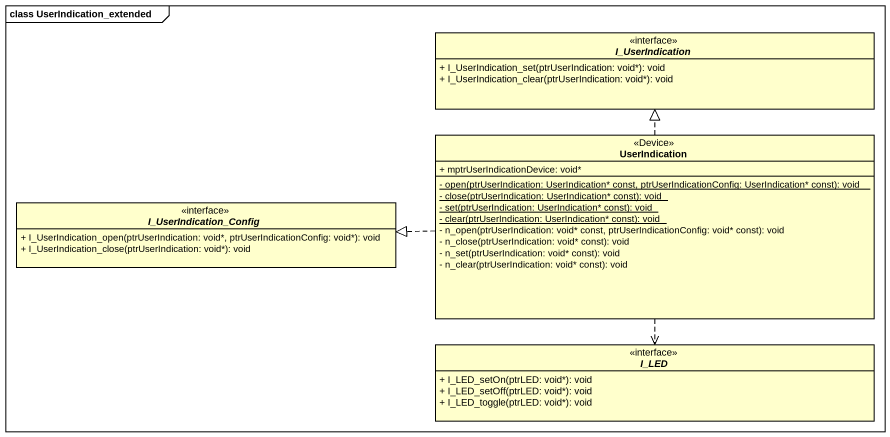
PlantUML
@startuml
mainframe class UserIndication_extended
hide circle
hide empty members
skinparam classAttributeIconSize 0
interface I_UserIndication {
  + I_UserIndication_set(ptrUserIndication: void*): void
  + I_UserIndication_clear(ptrUserIndication: void*): void
}
class UserIndication <<Device>> {
  + mptrUserIndicationDevice: void*
  {static} - open(ptrUserIndication: UserIndication* const, ptrUserIndicationConfig: UserIndication* const): void
  {static} - close(ptrUserIndication: UserIndication* const): void
  {static} - set(ptrUserIndication: UserIndication* const): void
  {static} - clear(ptrUserIndication: UserIndication* const): void
  - n_open(ptrUserIndication: void* const, ptrUserIndicationConfig: void* const): void
  - n_close(ptrUserIndication: void* const): void
  - n_set(ptrUserIndication: void* const): void
  - n_clear(ptrUserIndication: void* const): void
}
interface I_UserIndication_Config {
  + I_UserIndication_open(ptrUserIndication: void*, ptrUserIndicationConfig: void*): void
  + I_UserIndication_close(ptrUserIndication: void*): void
}
interface I_LED {
  + I_LED_setOn(ptrLED: void*): void
  + I_LED_setOff(ptrLED: void*): void
  + I_LED_toggle(ptrLED: void*): void
}
UserIndication .up.|> I_UserIndication
UserIndication .left.|> I_UserIndication_Config
UserIndication ..> I_LED
@enduml
